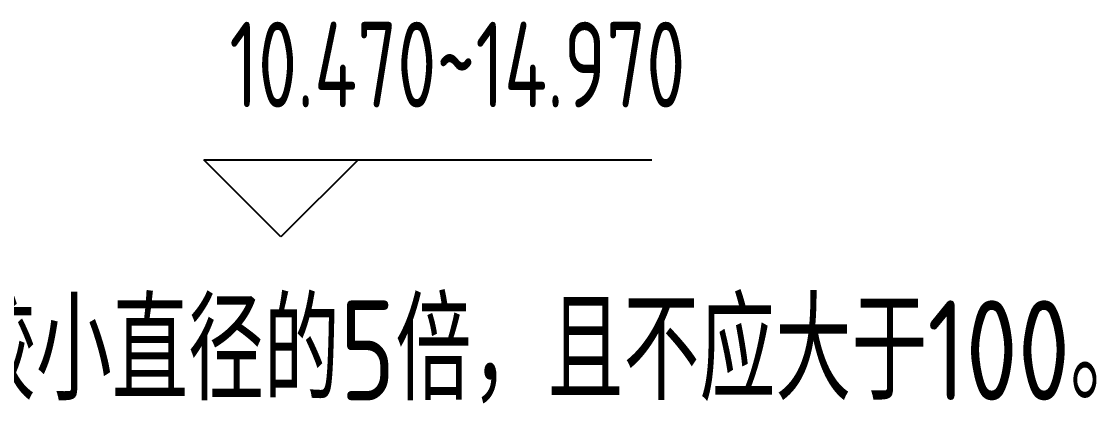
# Model space of a CAD drawing. Extents: x -2331248 to -1198620, y -977263 to -545844.
# Drawn here: x -1614832 to -1610128, y -666185 to -664512 of the extents above; entities that cross this region are included whole.
import ezdxf
from ezdxf.enums import TextEntityAlignment as Align

# ---------------------------------------------------------------- set-up
doc = ezdxf.new("R2010")
doc.units = 0
doc.header["$LTSCALE"] = 1000
doc.header["$MEASUREMENT"] = 0
doc.layers.get('0').update_dxf_attribs({"linetype": 'CONTINUOUS'})
doc.layers.add('TEXT', color=7, linetype='CONTINUOUS')
doc.layers.add('THIN', color=7, linetype='CONTINUOUS')
doc.styles.add('STYLE3', font='tssdeng.shx', dxfattribs={"bigfont": 'tssdchn.shx'})
doc.styles.add('TSSD_REIN', font='Tssdeng.shx', dxfattribs={"width": 0.7, "bigfont": 'hztxt.shx'})

msp = doc.modelspace()

# ---------------------------------------------------------------- linework, layer by layer
at = {"layer": 'THIN'}
for p, q in [((-1613696.7, -665455.2, 544.7), (-1614034.2, -665117.7, 544.7)), ((-1614034.2, -665117.7, 544.7), (-1612074.5, -665117.7, 544.7)), ((-1613359.2, -665117.7, 544.7), (-1613696.7, -665455.2, 544.7))]:
    msp.add_line(p, q, dxfattribs=at)

# ---------------------------------------------------------------- texts
at = {"style": 'STYLE3', "width": 0.8}
msp.add_text('注：柱纵筋搭接范围内箍筋间距不应大于搭接钢筋较小直径的5倍，且不应大于100。', height=437.5, dxfattribs=at).set_placement((-1622416.4, -666171.1))
at = {"layer": 'TEXT', "style": 'TSSD_REIN', "width": 0.7}
msp.add_text('10.470~14.970', height=375, dxfattribs=at).set_placement((-1613922.3, -665000.8, 544.7), align=Align.BOTTOM_LEFT)

doc.saveas('drawing.dxf')
